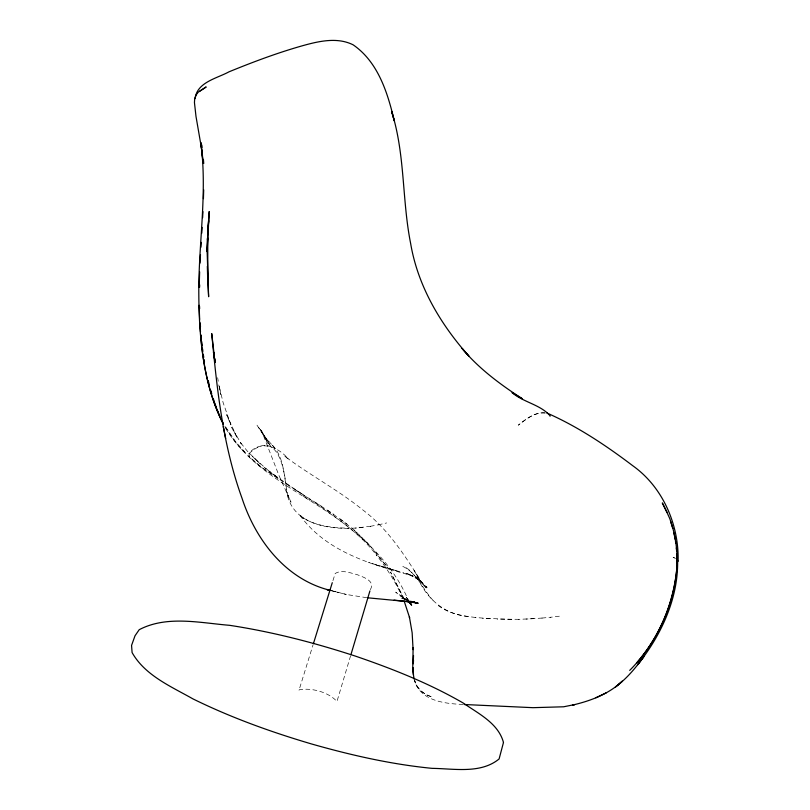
<?xml version="1.0" encoding="UTF-8"?>
<svg xmlns="http://www.w3.org/2000/svg" width="810" height="810" viewBox="0 0 810 810"><rect width="100%" height="100%" fill="white"/><g stroke="black" fill="none" stroke-linecap="round" stroke-linejoin="round"><path stroke-width="0.61" stroke-dasharray="4.05 3.04" d="M350.588 655.796L336.97 701.47C328.384 692.064 311.718 687.528 299.214 689.786L298.941 690.444L313.014 644.942M370.281 589.7C375.789 580.81 363.072 577.074 357.089 574.624C350.254 572.923 341.729 569.41 335.208 573.45L332.282 582.684M378.24 524.85L386.643 522.946M370.241 526.338L378.594 524.769M370.605 526.247L355.347 528.1M559.315 616.197L550.486 617.271M541.91 618.091L550.739 617.24M363.032 527.34C334.327 530.793 291.63 526.794 286.598 491.113C284.958 470.013 277.769 427.569 249.085 453.519L249.551 456.901L248.964 453.509C260.142 439.273 278.61 447.1 288.208 458.905L284.533 456.05C309.693 475.095 337.922 489.746 362.465 509.672C388.911 529.416 406.407 557.908 423.64 585.448L418.122 577.277L422.516 583.585L416.927 576.75L427.305 589.002L415.844 576.811L427.123 587.361L414.791 576.922L420.967 580.993L406.812 573.267L413.546 576.457L405.911 573.47L412.796 575.88C371.112 564.448 325.671 551.752 299.305 514.39L304.762 519.362L302.049 517.175C315.667 526.297 332.657 527.755 348.604 528.211M542.173 618.05L526.065 619.093M534.063 618.658L518.653 619.326M518.947 619.296L497.148 619.144M511.738 619.377L482.558 618.212M490.212 618.739L475.136 617.463M463.117 704.437C445.115 703.748 420.299 701.045 414.487 680.471M544.958 412.786C534.681 411.956 525.994 419.195 518.359 425.118L518.258 425.209C525.933 419.246 534.803 411.905 545.181 413.14M475.46 617.433C462.075 615.924 447.9 613.524 437.197 604.706M366.717 597.689L346.467 594.499L331.351 590.672M468.21 616.451C447.616 615.023 430.231 601.891 420.694 584M402.803 566.403C416.978 573.004 422.79 589.275 432.965 600.271M330.561 590.449L346.467 594.499M331.634 590.743L337.557 592.272M381.915 566.615L396.09 570.635L368.165 562.353M389.185 568.701L403.674 572.751M374.979 564.54L388.881 568.62M408.594 600.494L401.719 598.185L405.213 599.4M408.847 600.595L402.752 598.033L406.185 599.623M675.55 558.454L673.13 557.3L675.884 558.606M409.759 601.233L400.626 596.211L395.685 592.12L407.42 600.564M315.039 502.261L333.902 514.431M295.235 489.746L321.509 506.301M302.089 494.009L289.109 485.818M303.244 496.074L309.886 500.357M289.352 485.868L260.8 466.884L247.981 455.696L261.073 466.935L278.427 478.781M327.483 510.209L347.095 524.151M405.79 599.471L404.16 598.377L405.952 599.724M406.296 567.84L409.85 570.392L417.403 578.937M340.17 518.916L354.264 530.165L368.975 544.492M407.673 600.767L405.81 599.116L407.491 600.686M354.102 530.104L368.823 544.431L388.911 569.177L376.093 552.815M271.492 444.315L265.022 437.025L268.343 441.328L256.851 424.946L271.147 446.998L260.253 429.087L268.13 443.87L261.357 430.221L278.964 475.47L290.992 502.149L287.965 495.244L288.856 498.504C283.176 480.583 286.112 458.379 271.492 444.315L276.301 449.833M415.813 573.369L414.031 570.625L419.631 579.342M224.937 426.364C231.123 436.023 237.401 445.915 246.108 453.529L235.619 441.744L225.251 426.404M225.595 428.227C260.992 486.911 336.079 502.058 376.964 555.792L376.103 554.668C386.977 568.255 396.303 583.119 403.228 599.096M408.442 600.757L405.688 596.14L407.997 600.149M409.151 602.154C383.677 539.824 321.033 509.156 269.74 471.673L277.344 477.525L264.414 467.35L266.51 469.051L252.659 456.617L260.273 464.039L247.151 450.927L239.628 441.501L241.451 444.032L231.549 427.326L237.522 438.372L226.587 414.69L230.901 424.916L223.114 402.59L218.801 384.76M404.423 599.471L390.541 572.052L405.253 601.648M414.112 678.922C415.783 688.115 423.589 694.757 432.378 696.985C424.44 694.788 416.988 689.107 414.993 680.815M218.791 384.922L220.806 394.51L218.7 383.616M217.667 377.723L218.265 381.237"/><path stroke-width="1.21" d="M207.451 239.942L209.223 211.491L207.137 251.626L208.626 296.723L207.755 280.695M199.159 287.368L199.645 271.836M199.604 287.216L199.665 284.847M207.775 237.877L207.785 281.88L207.33 266.358M207.876 234.333L208.575 220.603L207.876 233.969L207.947 231.974M203.421 198.652L203.695 189.813M195.159 98.658C196.749 82.276 217.019 78.378 228.946 71.847C252.568 62.178 276.524 53.166 301.087 46.14C317.682 41.462 336.828 36.653 353.13 44.823C378.047 61.975 387.676 92.735 394.267 120.811L391.625 111.507C405.233 154.214 401.912 199.746 410.619 243.354C417.778 286.031 440.427 324.132 468.868 356.086L462.014 348.381C478.923 368.692 500.377 384.507 522.409 398.814L512.062 392.597C523.27 402.337 540.432 404.554 550.071 415.793L550.051 416.249M413.525 655.492L413.161 663.785M202.925 211.623L202.632 217.677M413.363 663.552L413.505 660.069M200.029 263.118L200.495 254.583M200.92 247.252L201.204 242.372M201.771 233.189L202.105 227.407M350.943 654.601L369.927 590.905M313.389 643.747L332.282 582.684M636.822 662.701C660.788 635.162 674.963 599.542 677.221 563.163C675.155 603.106 657.922 642.016 629.704 670.386M199.432 91.368L206.175 86.943L198.207 92.198L196.192 94.831L194.683 98.557L194.451 102.627L195.99 116.397L202.135 151.956L203.087 162.79L200.799 142.499C207.34 191.261 198.977 240.408 198.794 289.312C198.855 335.036 202.439 382.958 223.408 424.399M677.717 561.634L678.112 561.36C679.063 524.89 662.965 487.215 632.782 465.74C606.012 445.459 577.651 426.505 546.871 412.989M464.201 704.508L532.97 707.677L563.649 706.786L574.715 704.558L572.488 705.095C590.46 700.923 608.766 694.099 622.323 681.149L615.387 687.042C626.656 678.719 635.688 667.896 643.818 656.596L637.693 664.635C661.142 635.394 678.507 598.104 677.595 560.196M595.826 697.785L606.356 692.763M394.024 600.119L414.76 602.296L367.892 597.821M405.952 601.374L417.94 603.156L410.265 601.455L418.021 603.278L410.751 601.324M330.561 590.449C285.95 579.697 255.707 540.169 242.038 498.272C222.871 445.449 216.938 389.144 211.724 333.558L214.275 355.701M330.45 590.439L326.896 589.518L330.237 590.389M408.331 601.465L410.862 603.814L408.696 601.354M408.706 601.536L411.622 605.181L409.08 601.648M221.251 419.651L223.357 423.488M666.974 512.193C654.713 487.974 670.467 518.603 670.417 520.638C675.348 534.397 677.312 549.048 677.14 563.618L676.775 553.807M220.776 418.628C208.322 392.313 202.935 363.184 200.667 334.327M218.761 413.616L219.702 415.641M216.918 409.05L218.295 412.472M404.241 601.314L409.576 617.625L409.394 616.876L412.148 632.802L413.09 649.64L413.11 647.797L412.715 670.751L414.112 678.922M214.69 402.914L216.452 407.906M213.202 398.439L214.336 401.912M670.599 521.498L672.786 528.464M210.721 390.268L211.734 393.781M208.231 380.649L209.415 385.53M673.89 533.051L675.358 539.905M223.276 426.597L225.676 438.493M215.136 362.556L213.496 352.097L214.974 361.746M203.381 354.983L203.756 357.352M204.13 359.711L204.505 362.08M201.811 145.02L202.156 147.501M214.599 358.121L215.095 361.736M675.489 541.06L675.753 543.348M676.279 547.924L676.674 551.357M201.741 341.648L202.166 345.303M202.591 348.958L202.875 351.398M413.475 674.831L413.1 668.21M203.452 159.813L203.745 163.488M200.222 322.988L200.495 326.734M201.133 335.482L201.315 337.983M199.847 323.119L200.485 331.837M199.088 305.269L199.665 319.494M199.554 306.352L199.645 308.721M413.323 667.977L413.333 671.237M207.178 249.855L207.137 251.626L207.542 237.948L207.178 249.855M503.476 742.476L499.102 758.96C480.705 774.066 454.137 768.619 432.145 768.356C391.139 764.346 350.831 755.163 311.273 743.884C270.763 731.916 230.86 717.549 192.922 698.878C171.001 686.445 145.01 675.479 132.091 652.566L131.564 645.398L135.027 635.769L139.209 629.694C166.86 615.185 199.999 622.89 229.615 625.32C272.403 631.861 314.412 642.694 355.519 656.151C392.577 668.827 429.199 683.367 463.178 703.009C478.295 713.58 498.342 723.219 503.476 742.476"/></g></svg>
